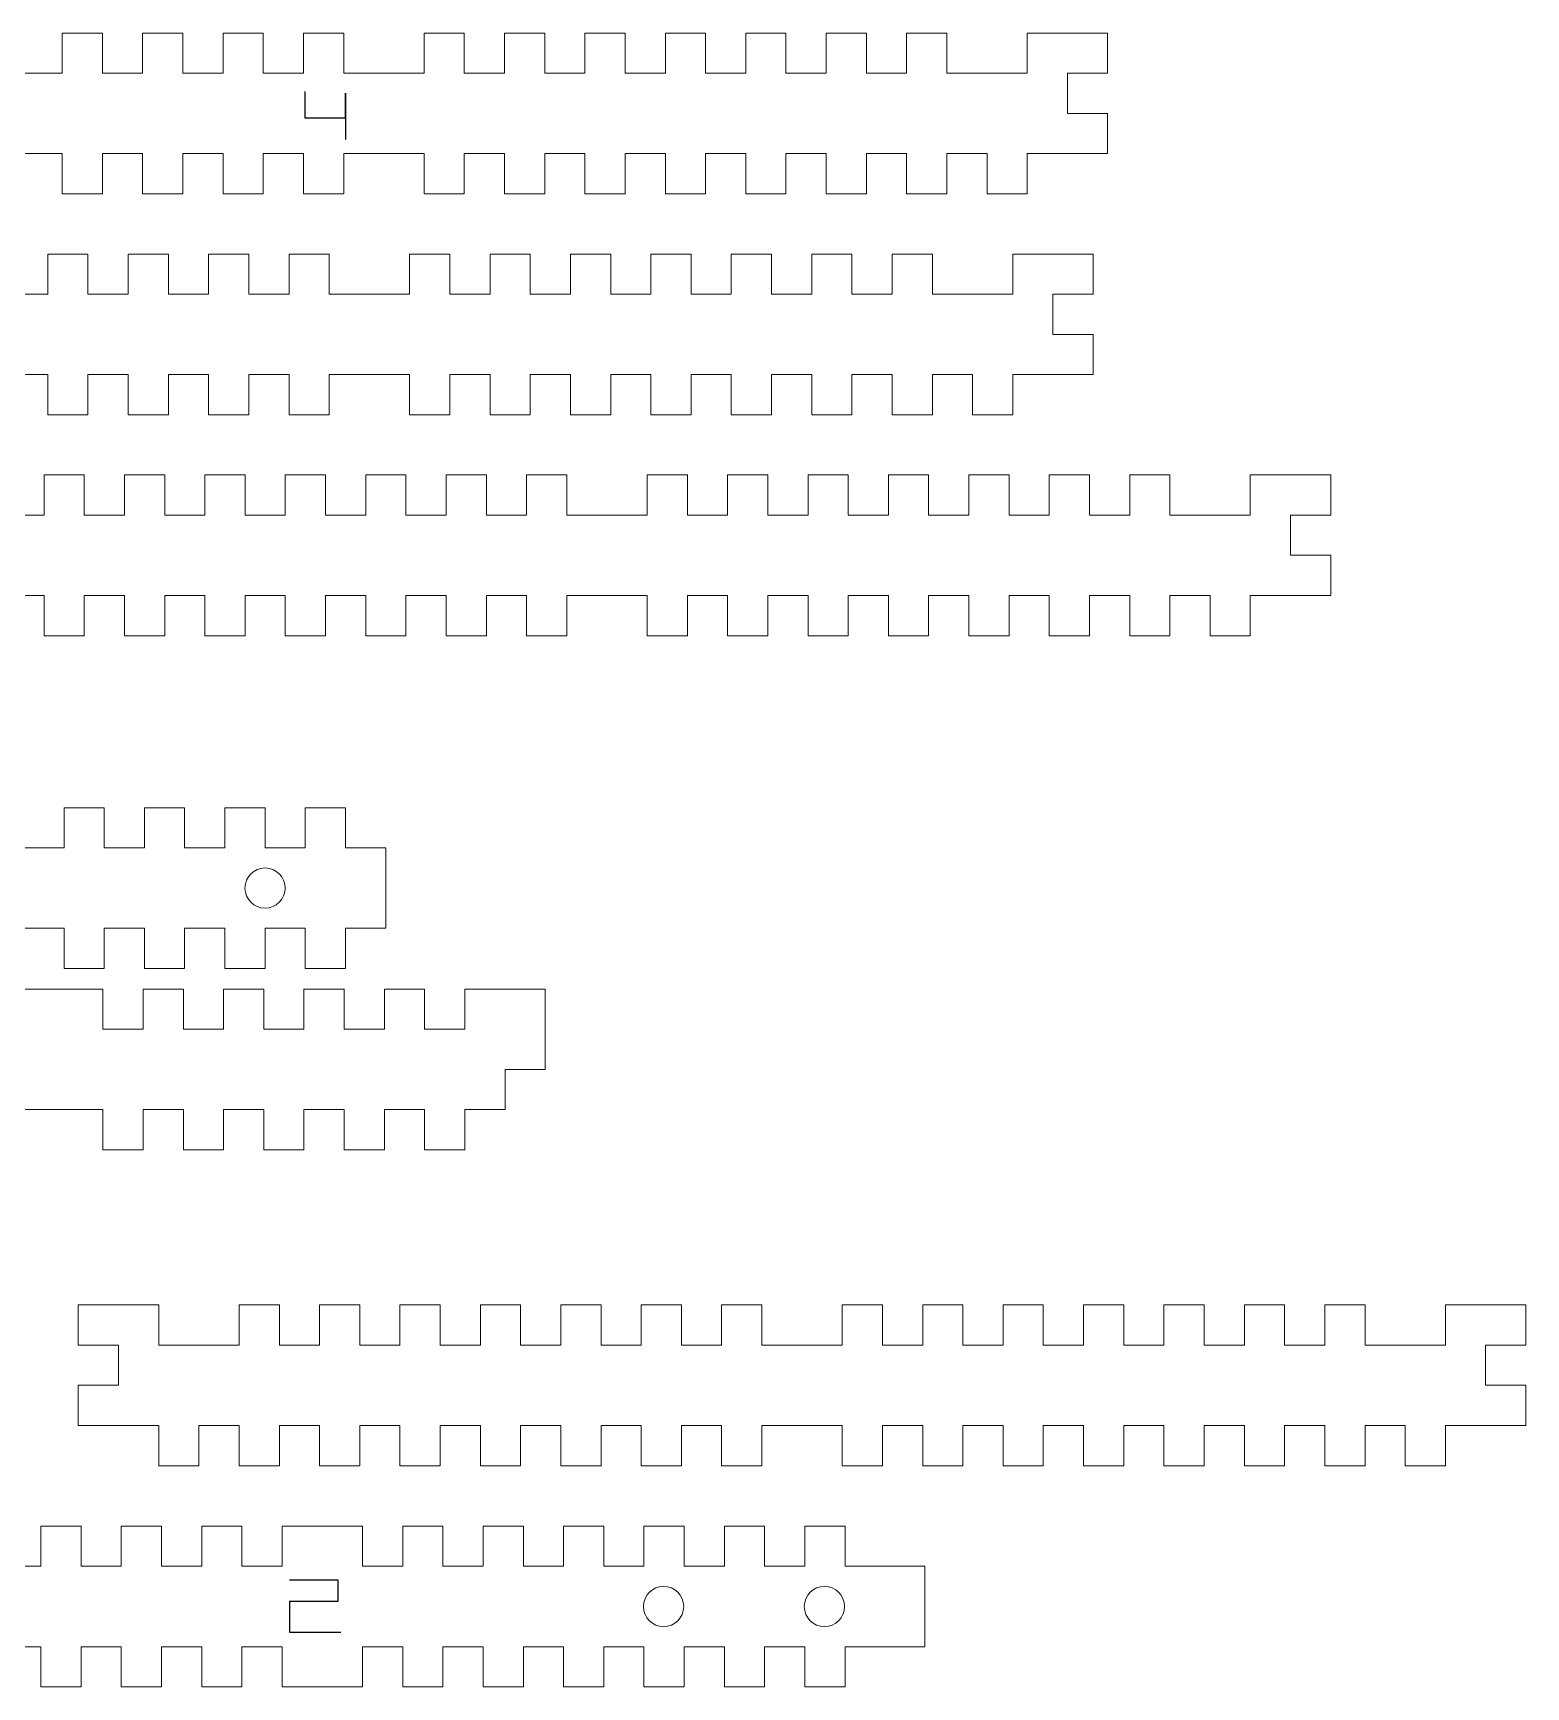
# Model space of a CAD drawing. Header units: inches. Extents: x -4.7 to 14.2, y -6.1 to 4.3.
# Drawn here: x 4.89 to 14.17, y -6.04 to 4.25 of the extents above; entities that cross this region are included whole.
import ezdxf

# ---------------------------------------------------------------- set-up
doc = ezdxf.new("R2010")
doc.units = ezdxf.units.IN
doc.header["$MEASUREMENT"] = 0

msp = doc.modelspace()

# ---------------------------------------------------------------- linework, layer by layer
at = {"color": 1, "linetype": 'Continuous', "lineweight": 15}
for p, q in [((5.074, 4.003), (5.074, 4.253)), ((5.074, 4.253), (5.324, 4.253)), ((5.324, 4.253), (5.324, 4.003)), ((5.574, 4.003), (5.574, 4.253)), ((5.574, 4.253), (5.824, 4.253)), ((5.824, 4.253), (5.824, 4.003)), ((6.074, 4.003), (6.074, 4.253)), ((6.074, 4.253), (6.324, 4.253)), ((6.324, 4.253), (6.324, 4.003)), ((6.574, 4.003), (6.574, 4.253)), ((6.574, 4.253), (6.824, 4.253)), ((6.824, 4.253), (6.824, 4.003)), ((7.324, 4.253), (7.324, 4.003)), ((7.324, 4.253), (7.574, 4.253)), ((7.574, 4.003), (7.574, 4.253)), ((7.824, 4.253), (7.824, 4.003)), ((7.824, 4.253), (8.074, 4.253)), ((8.074, 4.003), (8.074, 4.253)), ((8.324, 4.253), (8.324, 4.003)), ((8.324, 4.253), (8.574, 4.253)), ((8.574, 4.003), (8.574, 4.253)), ((8.824, 4.253), (8.824, 4.003)), ((8.824, 4.253), (9.074, 4.253)), ((9.074, 4.003), (9.074, 4.253)), ((9.324, 4.253), (9.324, 4.003)), ((9.324, 4.253), (9.574, 4.253)), ((9.574, 4.003), (9.574, 4.253)), ((9.824, 4.253), (9.824, 4.003)), ((9.824, 4.253), (10.074, 4.253)), ((10.074, 4.003), (10.074, 4.253)), ((10.324, 4.253), (10.324, 4.003)), ((10.324, 4.253), (10.574, 4.253)), ((10.574, 4.003), (10.574, 4.253)), ((11.074, 4.253), (11.074, 4.003)), ((11.574, 4.253), (11.074, 4.253)), ((11.574, 4.003), (11.574, 4.253)), ((4.824, 4.003), (5.074, 4.003)), ((5.324, 4.003), (5.574, 4.003)), ((5.824, 4.003), (6.074, 4.003)), ((6.324, 4.003), (6.574, 4.003)), ((7.324, 4.003), (6.824, 4.003)), ((7.824, 4.003), (7.574, 4.003)), ((8.324, 4.003), (8.074, 4.003)), ((8.824, 4.003), (8.574, 4.003)), ((9.324, 4.003), (9.074, 4.003)), ((9.824, 4.003), (9.574, 4.003)), ((10.324, 4.003), (10.074, 4.003)), ((10.574, 4.003), (11.074, 4.003)), ((11.324, 4.003), (11.574, 4.003)), ((11.324, 4.003), (11.324, 3.753)), ((11.574, 3.753), (11.324, 3.753)), ((11.574, 3.753), (11.574, 3.503)), ((4.824, 3.503), (5.074, 3.503)), ((5.074, 3.503), (5.074, 3.253)), ((5.324, 3.503), (5.574, 3.503)), ((5.324, 3.253), (5.324, 3.503)), ((5.574, 3.503), (5.574, 3.253)), ((5.824, 3.503), (6.074, 3.503)), ((5.824, 3.253), (5.824, 3.503)), ((6.074, 3.503), (6.074, 3.253)), ((6.324, 3.503), (6.574, 3.503)), ((6.324, 3.253), (6.324, 3.503)), ((6.574, 3.503), (6.574, 3.253)), ((6.824, 3.503), (7.324, 3.503)), ((6.824, 3.253), (6.824, 3.503)), ((7.324, 3.253), (7.324, 3.503)), ((7.824, 3.503), (7.574, 3.503)), ((7.574, 3.503), (7.574, 3.253)), ((7.824, 3.253), (7.824, 3.503)), ((8.324, 3.503), (8.074, 3.503)), ((8.074, 3.503), (8.074, 3.253)), ((8.324, 3.253), (8.324, 3.503)), ((8.824, 3.503), (8.574, 3.503)), ((8.574, 3.503), (8.574, 3.253)), ((8.824, 3.253), (8.824, 3.503)), ((9.324, 3.503), (9.074, 3.503)), ((9.074, 3.503), (9.074, 3.253)), ((9.324, 3.253), (9.324, 3.503)), ((9.824, 3.503), (9.574, 3.503)), ((9.574, 3.503), (9.574, 3.253)), ((9.824, 3.253), (9.824, 3.503)), ((10.324, 3.503), (10.074, 3.503)), ((10.074, 3.503), (10.074, 3.253)), ((10.324, 3.253), (10.324, 3.503)), ((10.824, 3.503), (10.574, 3.503)), ((10.574, 3.503), (10.574, 3.253)), ((10.824, 3.253), (10.824, 3.503)), ((11.074, 3.503), (11.574, 3.503)), ((11.074, 3.253), (11.074, 3.503)), ((5.074, 3.253), (5.324, 3.253)), ((5.574, 3.253), (5.824, 3.253)), ((6.074, 3.253), (6.324, 3.253)), ((6.574, 3.253), (6.824, 3.253)), ((7.324, 3.253), (7.574, 3.253)), ((7.824, 3.253), (8.074, 3.253)), ((8.324, 3.253), (8.574, 3.253)), ((8.824, 3.253), (9.074, 3.253)), ((9.324, 3.253), (9.574, 3.253)), ((9.824, 3.253), (10.074, 3.253)), ((10.324, 3.253), (10.574, 3.253)), ((10.824, 3.253), (11.074, 3.253)), ((4.984, 2.628), (4.984, 2.878)), ((4.984, 2.878), (5.234, 2.878)), ((5.234, 2.878), (5.234, 2.628)), ((5.484, 2.628), (5.484, 2.878)), ((5.484, 2.878), (5.734, 2.878)), ((5.734, 2.878), (5.734, 2.628)), ((5.984, 2.628), (5.984, 2.878)), ((5.984, 2.878), (6.234, 2.878)), ((6.234, 2.878), (6.234, 2.628)), ((6.484, 2.628), (6.484, 2.878)), ((6.484, 2.878), (6.734, 2.878)), ((6.734, 2.878), (6.734, 2.628)), ((7.234, 2.878), (7.234, 2.628)), ((7.234, 2.878), (7.484, 2.878)), ((7.484, 2.628), (7.484, 2.878)), ((7.734, 2.878), (7.734, 2.628)), ((7.734, 2.878), (7.984, 2.878)), ((7.984, 2.628), (7.984, 2.878)), ((8.234, 2.878), (8.234, 2.628)), ((8.234, 2.878), (8.484, 2.878)), ((8.484, 2.628), (8.484, 2.878)), ((8.734, 2.878), (8.734, 2.628)), ((8.734, 2.878), (8.984, 2.878)), ((8.984, 2.628), (8.984, 2.878)), ((9.234, 2.878), (9.234, 2.628)), ((9.234, 2.878), (9.484, 2.878)), ((9.484, 2.628), (9.484, 2.878)), ((9.734, 2.878), (9.734, 2.628)), ((9.734, 2.878), (9.984, 2.878)), ((9.984, 2.628), (9.984, 2.878)), ((10.234, 2.878), (10.234, 2.628)), ((10.234, 2.878), (10.484, 2.878)), ((10.484, 2.628), (10.484, 2.878)), ((10.984, 2.878), (10.984, 2.628)), ((11.484, 2.878), (10.984, 2.878)), ((11.484, 2.628), (11.484, 2.878)), ((4.734, 2.628), (4.984, 2.628)), ((5.234, 2.628), (5.484, 2.628)), ((5.734, 2.628), (5.984, 2.628)), ((6.234, 2.628), (6.484, 2.628)), ((7.234, 2.628), (6.734, 2.628)), ((7.734, 2.628), (7.484, 2.628)), ((8.234, 2.628), (7.984, 2.628)), ((8.734, 2.628), (8.484, 2.628)), ((9.234, 2.628), (8.984, 2.628)), ((9.734, 2.628), (9.484, 2.628)), ((10.234, 2.628), (9.984, 2.628)), ((10.484, 2.628), (10.984, 2.628)), ((11.234, 2.628), (11.484, 2.628)), ((11.234, 2.628), (11.234, 2.378)), ((11.484, 2.378), (11.234, 2.378)), ((11.484, 2.378), (11.484, 2.128)), ((4.734, 2.128), (4.984, 2.128)), ((4.984, 2.128), (4.984, 1.878)), ((5.234, 2.128), (5.484, 2.128)), ((5.234, 1.878), (5.234, 2.128)), ((5.484, 2.128), (5.484, 1.878)), ((5.734, 2.128), (5.984, 2.128)), ((5.734, 1.878), (5.734, 2.128)), ((5.984, 2.128), (5.984, 1.878)), ((6.234, 2.128), (6.484, 2.128)), ((6.234, 1.878), (6.234, 2.128)), ((6.484, 2.128), (6.484, 1.878)), ((6.734, 2.128), (7.234, 2.128)), ((6.734, 1.878), (6.734, 2.128)), ((7.234, 1.878), (7.234, 2.128)), ((7.734, 2.128), (7.484, 2.128)), ((7.484, 2.128), (7.484, 1.878)), ((7.734, 1.878), (7.734, 2.128)), ((8.234, 2.128), (7.984, 2.128)), ((7.984, 2.128), (7.984, 1.878)), ((8.234, 1.878), (8.234, 2.128)), ((8.734, 2.128), (8.484, 2.128)), ((8.484, 2.128), (8.484, 1.878)), ((8.734, 1.878), (8.734, 2.128)), ((9.234, 2.128), (8.984, 2.128)), ((8.984, 2.128), (8.984, 1.878)), ((9.234, 1.878), (9.234, 2.128)), ((9.734, 2.128), (9.484, 2.128)), ((9.484, 2.128), (9.484, 1.878)), ((9.734, 1.878), (9.734, 2.128)), ((10.234, 2.128), (9.984, 2.128)), ((9.984, 2.128), (9.984, 1.878)), ((10.234, 1.878), (10.234, 2.128)), ((10.734, 2.128), (10.484, 2.128)), ((10.484, 2.128), (10.484, 1.878)), ((10.734, 1.878), (10.734, 2.128)), ((10.984, 2.128), (11.484, 2.128)), ((10.984, 1.878), (10.984, 2.128)), ((4.984, 1.878), (5.234, 1.878)), ((5.484, 1.878), (5.734, 1.878)), ((5.984, 1.878), (6.234, 1.878)), ((6.484, 1.878), (6.734, 1.878)), ((7.234, 1.878), (7.484, 1.878)), ((7.734, 1.878), (7.984, 1.878)), ((8.234, 1.878), (8.484, 1.878)), ((8.734, 1.878), (8.984, 1.878)), ((9.234, 1.878), (9.484, 1.878)), ((9.734, 1.878), (9.984, 1.878)), ((10.234, 1.878), (10.484, 1.878)), ((10.734, 1.878), (10.984, 1.878)), ((4.961, 1.254), (4.961, 1.504)), ((4.961, 1.504), (5.211, 1.504)), ((5.211, 1.504), (5.211, 1.254)), ((5.461, 1.254), (5.461, 1.504)), ((5.461, 1.504), (5.711, 1.504)), ((5.711, 1.504), (5.711, 1.254)), ((5.961, 1.254), (5.961, 1.504)), ((5.961, 1.504), (6.211, 1.504)), ((6.211, 1.504), (6.211, 1.254)), ((6.461, 1.254), (6.461, 1.504)), ((6.461, 1.504), (6.711, 1.504)), ((6.711, 1.504), (6.711, 1.254)), ((6.961, 1.254), (6.961, 1.504)), ((6.961, 1.504), (7.211, 1.504)), ((7.211, 1.504), (7.211, 1.254)), ((7.461, 1.254), (7.461, 1.504)), ((7.461, 1.504), (7.711, 1.504)), ((7.711, 1.504), (7.711, 1.254)), ((7.961, 1.254), (7.961, 1.504)), ((7.961, 1.504), (8.211, 1.504)), ((8.211, 1.504), (8.211, 1.254)), ((8.711, 1.504), (8.711, 1.254)), ((8.711, 1.504), (8.961, 1.504)), ((8.961, 1.254), (8.961, 1.504)), ((9.211, 1.504), (9.211, 1.254)), ((9.211, 1.504), (9.461, 1.504)), ((9.461, 1.254), (9.461, 1.504)), ((9.711, 1.504), (9.711, 1.254)), ((9.711, 1.504), (9.961, 1.504)), ((9.961, 1.254), (9.961, 1.504)), ((10.211, 1.504), (10.211, 1.254)), ((10.211, 1.504), (10.461, 1.504)), ((10.461, 1.254), (10.461, 1.504)), ((10.711, 1.504), (10.711, 1.254)), ((10.711, 1.504), (10.961, 1.504)), ((10.961, 1.254), (10.961, 1.504)), ((11.211, 1.504), (11.211, 1.254)), ((11.211, 1.504), (11.461, 1.504)), ((11.461, 1.254), (11.461, 1.504)), ((11.711, 1.504), (11.711, 1.254)), ((11.711, 1.504), (11.961, 1.504)), ((11.961, 1.254), (11.961, 1.504)), ((12.461, 1.504), (12.461, 1.254)), ((12.961, 1.504), (12.461, 1.504)), ((12.961, 1.254), (12.961, 1.504)), ((4.461, 1.254), (4.961, 1.254)), ((5.211, 1.254), (5.461, 1.254)), ((5.711, 1.254), (5.961, 1.254)), ((6.211, 1.254), (6.461, 1.254)), ((6.711, 1.254), (6.961, 1.254)), ((7.211, 1.254), (7.461, 1.254)), ((7.711, 1.254), (7.961, 1.254)), ((8.711, 1.254), (8.211, 1.254)), ((9.211, 1.254), (8.961, 1.254)), ((9.711, 1.254), (9.461, 1.254)), ((10.211, 1.254), (9.961, 1.254)), ((10.711, 1.254), (10.461, 1.254)), ((11.211, 1.254), (10.961, 1.254)), ((11.711, 1.254), (11.461, 1.254)), ((11.961, 1.254), (12.461, 1.254)), ((12.711, 1.254), (12.961, 1.254)), ((12.711, 1.254), (12.711, 1.004)), ((12.961, 1.004), (12.711, 1.004)), ((12.961, 1.004), (12.961, 0.754)), ((4.711, 0.754), (4.961, 0.754)), ((4.961, 0.754), (4.961, 0.504)), ((5.211, 0.754), (5.461, 0.754)), ((5.211, 0.504), (5.211, 0.754)), ((5.461, 0.754), (5.461, 0.504)), ((5.711, 0.754), (5.961, 0.754)), ((5.711, 0.504), (5.711, 0.754)), ((5.961, 0.754), (5.961, 0.504)), ((6.211, 0.754), (6.461, 0.754)), ((6.211, 0.504), (6.211, 0.754)), ((6.461, 0.754), (6.461, 0.504)), ((6.711, 0.754), (6.961, 0.754)), ((6.711, 0.504), (6.711, 0.754)), ((6.961, 0.754), (6.961, 0.504)), ((7.211, 0.754), (7.461, 0.754)), ((7.211, 0.504), (7.211, 0.754)), ((7.461, 0.754), (7.461, 0.504)), ((7.711, 0.754), (7.961, 0.754)), ((7.711, 0.504), (7.711, 0.754)), ((7.961, 0.754), (7.961, 0.504)), ((8.211, 0.754), (8.711, 0.754)), ((8.211, 0.504), (8.211, 0.754)), ((8.711, 0.504), (8.711, 0.754)), ((9.211, 0.754), (8.961, 0.754)), ((8.961, 0.754), (8.961, 0.504)), ((9.211, 0.504), (9.211, 0.754)), ((9.711, 0.754), (9.461, 0.754)), ((9.461, 0.754), (9.461, 0.504)), ((9.711, 0.504), (9.711, 0.754)), ((10.211, 0.754), (9.961, 0.754)), ((9.961, 0.754), (9.961, 0.504)), ((10.211, 0.504), (10.211, 0.754)), ((10.711, 0.754), (10.461, 0.754)), ((10.461, 0.754), (10.461, 0.504)), ((10.711, 0.504), (10.711, 0.754)), ((11.211, 0.754), (10.961, 0.754)), ((10.961, 0.754), (10.961, 0.504)), ((11.211, 0.504), (11.211, 0.754)), ((11.711, 0.754), (11.461, 0.754)), ((11.461, 0.754), (11.461, 0.504)), ((11.711, 0.504), (11.711, 0.754)), ((12.211, 0.754), (11.961, 0.754)), ((11.961, 0.754), (11.961, 0.504)), ((12.211, 0.504), (12.211, 0.754)), ((12.461, 0.754), (12.961, 0.754)), ((12.461, 0.504), (12.461, 0.754)), ((4.961, 0.504), (5.211, 0.504)), ((5.461, 0.504), (5.711, 0.504)), ((5.961, 0.504), (6.211, 0.504)), ((6.461, 0.504), (6.711, 0.504)), ((6.961, 0.504), (7.211, 0.504)), ((7.461, 0.504), (7.711, 0.504)), ((7.961, 0.504), (8.211, 0.504)), ((8.711, 0.504), (8.961, 0.504)), ((9.211, 0.504), (9.461, 0.504)), ((9.711, 0.504), (9.961, 0.504)), ((10.211, 0.504), (10.461, 0.504)), ((10.711, 0.504), (10.961, 0.504)), ((11.211, 0.504), (11.461, 0.504)), ((11.711, 0.504), (11.961, 0.504)), ((12.211, 0.504), (12.461, 0.504)), ((5.085, -0.566), (5.085, -0.816)), ((5.085, -0.566), (5.335, -0.566)), ((5.335, -0.816), (5.335, -0.566)), ((5.585, -0.566), (5.585, -0.816)), ((5.585, -0.566), (5.835, -0.566)), ((5.835, -0.816), (5.835, -0.566)), ((6.085, -0.566), (6.085, -0.816)), ((6.085, -0.566), (6.335, -0.566)), ((6.335, -0.816), (6.335, -0.566)), ((6.585, -0.566), (6.585, -0.816)), ((6.585, -0.566), (6.835, -0.566)), ((6.835, -0.566), (6.835, -0.816)), ((5.085, -0.816), (4.835, -0.816)), ((5.585, -0.816), (5.335, -0.816)), ((6.085, -0.816), (5.835, -0.816)), ((6.585, -0.816), (6.335, -0.816)), ((6.835, -0.816), (7.085, -0.816)), ((7.085, -0.816), (7.085, -1.316)), ((5.085, -1.316), (4.835, -1.316)), ((5.085, -1.566), (5.085, -1.316)), ((5.585, -1.316), (5.335, -1.316)), ((5.335, -1.316), (5.335, -1.566)), ((5.585, -1.566), (5.585, -1.316)), ((6.085, -1.316), (5.835, -1.316)), ((5.835, -1.316), (5.835, -1.566)), ((6.085, -1.566), (6.085, -1.316)), ((6.585, -1.316), (6.335, -1.316)), ((6.335, -1.316), (6.335, -1.566)), ((6.585, -1.566), (6.585, -1.316)), ((6.835, -1.316), (7.085, -1.316)), ((6.835, -1.566), (6.835, -1.316)), ((5.085, -1.566), (5.335, -1.566)), ((5.585, -1.566), (5.835, -1.566)), ((6.085, -1.566), (6.335, -1.566)), ((6.585, -1.566), (6.835, -1.566)), ((4.827, -1.694), (5.327, -1.694)), ((5.327, -1.944), (5.327, -1.694)), ((5.577, -1.694), (5.577, -1.944)), ((5.577, -1.694), (5.827, -1.694)), ((5.827, -1.944), (5.827, -1.694)), ((6.077, -1.694), (6.077, -1.944)), ((6.077, -1.694), (6.327, -1.694)), ((6.327, -1.944), (6.327, -1.694)), ((6.577, -1.694), (6.577, -1.944)), ((6.577, -1.694), (6.827, -1.694)), ((6.827, -1.944), (6.827, -1.694)), ((7.077, -1.694), (7.077, -1.944)), ((7.077, -1.694), (7.327, -1.694)), ((7.327, -1.944), (7.327, -1.694)), ((7.577, -1.694), (7.577, -1.944)), ((7.577, -1.694), (8.077, -1.694)), ((8.077, -1.694), (8.077, -2.194)), ((5.327, -1.944), (5.577, -1.944)), ((5.827, -1.944), (6.077, -1.944)), ((6.327, -1.944), (6.577, -1.944)), ((6.827, -1.944), (7.077, -1.944)), ((7.577, -1.944), (7.327, -1.944)), ((8.077, -2.194), (7.827, -2.194)), ((7.827, -2.194), (7.827, -2.444)), ((4.827, -2.444), (5.327, -2.444)), ((5.327, -2.694), (5.327, -2.444)), ((5.577, -2.444), (5.827, -2.444)), ((5.577, -2.444), (5.577, -2.694)), ((5.827, -2.694), (5.827, -2.444)), ((6.077, -2.444), (6.327, -2.444)), ((6.077, -2.444), (6.077, -2.694)), ((6.327, -2.694), (6.327, -2.444)), ((6.577, -2.444), (6.827, -2.444)), ((6.577, -2.444), (6.577, -2.694)), ((6.827, -2.694), (6.827, -2.444)), ((7.077, -2.444), (7.327, -2.444)), ((7.077, -2.444), (7.077, -2.694)), ((7.327, -2.694), (7.327, -2.444)), ((7.827, -2.444), (7.577, -2.444)), ((7.577, -2.444), (7.577, -2.694)), ((5.327, -2.694), (5.577, -2.694)), ((5.827, -2.694), (6.077, -2.694)), ((6.327, -2.694), (6.577, -2.694)), ((6.827, -2.694), (7.077, -2.694)), ((7.327, -2.694), (7.577, -2.694)), ((5.174, -3.909), (5.174, -3.659)), ((5.174, -3.659), (5.674, -3.659)), ((5.674, -3.659), (5.674, -3.909)), ((6.174, -3.909), (6.174, -3.659)), ((6.174, -3.659), (6.424, -3.659)), ((6.424, -3.659), (6.424, -3.909)), ((6.674, -3.909), (6.674, -3.659)), ((6.674, -3.659), (6.924, -3.659)), ((6.924, -3.659), (6.924, -3.909)), ((7.174, -3.909), (7.174, -3.659)), ((7.174, -3.659), (7.424, -3.659)), ((7.424, -3.659), (7.424, -3.909)), ((7.674, -3.909), (7.674, -3.659)), ((7.674, -3.659), (7.924, -3.659)), ((7.924, -3.659), (7.924, -3.909)), ((8.174, -3.909), (8.174, -3.659)), ((8.174, -3.659), (8.424, -3.659)), ((8.424, -3.659), (8.424, -3.909)), ((8.674, -3.909), (8.674, -3.659)), ((8.674, -3.659), (8.924, -3.659)), ((8.924, -3.659), (8.924, -3.909)), ((9.174, -3.909), (9.174, -3.659)), ((9.174, -3.659), (9.424, -3.659)), ((9.424, -3.659), (9.424, -3.909)), ((9.924, -3.659), (9.924, -3.909)), ((9.924, -3.659), (10.174, -3.659)), ((10.174, -3.909), (10.174, -3.659)), ((10.424, -3.659), (10.424, -3.909)), ((10.424, -3.659), (10.674, -3.659)), ((10.674, -3.909), (10.674, -3.659)), ((10.924, -3.659), (10.924, -3.909)), ((10.924, -3.659), (11.174, -3.659)), ((11.174, -3.909), (11.174, -3.659)), ((11.424, -3.659), (11.424, -3.909)), ((11.424, -3.659), (11.674, -3.659)), ((11.674, -3.909), (11.674, -3.659)), ((11.924, -3.659), (11.924, -3.909)), ((11.924, -3.659), (12.174, -3.659)), ((12.174, -3.909), (12.174, -3.659)), ((12.424, -3.659), (12.424, -3.909)), ((12.424, -3.659), (12.674, -3.659)), ((12.674, -3.909), (12.674, -3.659)), ((12.924, -3.659), (12.924, -3.909)), ((12.924, -3.659), (13.174, -3.659)), ((13.174, -3.909), (13.174, -3.659)), ((13.674, -3.659), (13.674, -3.909)), ((14.174, -3.659), (13.674, -3.659)), ((14.174, -3.909), (14.174, -3.659)), ((5.424, -3.909), (5.174, -3.909)), ((5.424, -3.909), (5.424, -4.159)), ((5.674, -3.909), (6.174, -3.909)), ((6.424, -3.909), (6.674, -3.909)), ((6.924, -3.909), (7.174, -3.909)), ((7.424, -3.909), (7.674, -3.909)), ((7.924, -3.909), (8.174, -3.909)), ((8.424, -3.909), (8.674, -3.909)), ((8.924, -3.909), (9.174, -3.909)), ((9.924, -3.909), (9.424, -3.909)), ((10.424, -3.909), (10.174, -3.909)), ((10.924, -3.909), (10.674, -3.909)), ((11.424, -3.909), (11.174, -3.909)), ((11.924, -3.909), (11.674, -3.909)), ((12.424, -3.909), (12.174, -3.909)), ((12.924, -3.909), (12.674, -3.909)), ((13.174, -3.909), (13.674, -3.909)), ((13.924, -3.909), (14.174, -3.909)), ((13.924, -3.909), (13.924, -4.159)), ((5.174, -4.159), (5.174, -4.409)), ((5.424, -4.159), (5.174, -4.159)), ((14.174, -4.159), (13.924, -4.159)), ((14.174, -4.159), (14.174, -4.409)), ((5.674, -4.409), (5.174, -4.409)), ((5.674, -4.659), (5.674, -4.409)), ((5.924, -4.409), (6.174, -4.409)), ((5.924, -4.659), (5.924, -4.409)), ((6.174, -4.409), (6.174, -4.659)), ((6.424, -4.409), (6.674, -4.409)), ((6.424, -4.659), (6.424, -4.409)), ((6.674, -4.409), (6.674, -4.659)), ((6.924, -4.409), (7.174, -4.409)), ((6.924, -4.659), (6.924, -4.409)), ((7.174, -4.409), (7.174, -4.659)), ((7.424, -4.409), (7.674, -4.409)), ((7.424, -4.659), (7.424, -4.409)), ((7.674, -4.409), (7.674, -4.659)), ((7.924, -4.409), (8.174, -4.409)), ((7.924, -4.659), (7.924, -4.409)), ((8.174, -4.409), (8.174, -4.659)), ((8.424, -4.409), (8.674, -4.409)), ((8.424, -4.659), (8.424, -4.409)), ((8.674, -4.409), (8.674, -4.659)), ((8.924, -4.409), (9.174, -4.409)), ((8.924, -4.659), (8.924, -4.409)), ((9.174, -4.409), (9.174, -4.659)), ((9.424, -4.409), (9.924, -4.409)), ((9.424, -4.659), (9.424, -4.409)), ((9.924, -4.659), (9.924, -4.409)), ((10.424, -4.409), (10.174, -4.409)), ((10.174, -4.409), (10.174, -4.659)), ((10.424, -4.659), (10.424, -4.409)), ((10.924, -4.409), (10.674, -4.409)), ((10.674, -4.409), (10.674, -4.659)), ((10.924, -4.659), (10.924, -4.409)), ((11.424, -4.409), (11.174, -4.409)), ((11.174, -4.409), (11.174, -4.659)), ((11.424, -4.659), (11.424, -4.409)), ((11.924, -4.409), (11.674, -4.409)), ((11.674, -4.409), (11.674, -4.659)), ((11.924, -4.659), (11.924, -4.409)), ((12.424, -4.409), (12.174, -4.409)), ((12.174, -4.409), (12.174, -4.659)), ((12.424, -4.659), (12.424, -4.409)), ((12.924, -4.409), (12.674, -4.409)), ((12.674, -4.409), (12.674, -4.659)), ((12.924, -4.659), (12.924, -4.409)), ((13.424, -4.409), (13.174, -4.409)), ((13.174, -4.409), (13.174, -4.659)), ((13.424, -4.659), (13.424, -4.409)), ((13.674, -4.409), (14.174, -4.409)), ((13.674, -4.659), (13.674, -4.409)), ((5.674, -4.659), (5.924, -4.659)), ((6.174, -4.659), (6.424, -4.659)), ((6.674, -4.659), (6.924, -4.659)), ((7.174, -4.659), (7.424, -4.659)), ((7.674, -4.659), (7.924, -4.659)), ((8.174, -4.659), (8.424, -4.659)), ((8.674, -4.659), (8.924, -4.659)), ((9.174, -4.659), (9.424, -4.659)), ((9.924, -4.659), (10.174, -4.659)), ((10.424, -4.659), (10.674, -4.659)), ((10.924, -4.659), (11.174, -4.659)), ((11.424, -4.659), (11.674, -4.659)), ((11.924, -4.659), (12.174, -4.659)), ((12.424, -4.659), (12.674, -4.659)), ((12.924, -4.659), (13.174, -4.659)), ((13.424, -4.659), (13.674, -4.659)), ((4.941, -5.035), (4.941, -5.285)), ((5.191, -5.035), (4.941, -5.035)), ((5.191, -5.035), (5.191, -5.285)), ((5.441, -5.035), (5.441, -5.285)), ((5.691, -5.035), (5.441, -5.035)), ((5.691, -5.035), (5.691, -5.285)), ((5.941, -5.035), (5.941, -5.285)), ((5.941, -5.035), (6.191, -5.035)), ((6.191, -5.035), (6.191, -5.285)), ((6.441, -5.035), (6.441, -5.285)), ((6.941, -5.035), (6.441, -5.035)), ((6.941, -5.035), (6.941, -5.285)), ((7.191, -5.035), (7.191, -5.285)), ((7.191, -5.035), (7.441, -5.035)), ((7.441, -5.035), (7.441, -5.285)), ((7.691, -5.035), (7.691, -5.285)), ((7.941, -5.035), (7.691, -5.035)), ((7.941, -5.035), (7.941, -5.285)), ((8.191, -5.035), (8.191, -5.285)), ((8.441, -5.035), (8.191, -5.035)), ((8.441, -5.035), (8.441, -5.285)), ((8.691, -5.035), (8.691, -5.285)), ((8.941, -5.035), (8.691, -5.035)), ((8.941, -5.035), (8.941, -5.285)), ((9.191, -5.035), (9.191, -5.285)), ((9.441, -5.035), (9.191, -5.035)), ((9.441, -5.035), (9.441, -5.285)), ((9.691, -5.035), (9.691, -5.285)), ((9.691, -5.035), (9.941, -5.035)), ((9.941, -5.035), (9.941, -5.285)), ((4.691, -5.285), (4.941, -5.285)), ((5.191, -5.285), (5.441, -5.285)), ((5.691, -5.285), (5.941, -5.285)), ((6.191, -5.285), (6.441, -5.285)), ((6.941, -5.285), (7.191, -5.285)), ((7.441, -5.285), (7.691, -5.285)), ((7.941, -5.285), (8.191, -5.285)), ((8.441, -5.285), (8.691, -5.285)), ((8.941, -5.285), (9.191, -5.285)), ((9.441, -5.285), (9.691, -5.285)), ((9.941, -5.285), (10.438, -5.285)), ((10.438, -5.285), (10.438, -5.785)), ((4.941, -5.785), (4.691, -5.785)), ((4.941, -6.035), (4.941, -5.785)), ((5.441, -5.785), (5.191, -5.785)), ((5.191, -6.035), (5.191, -5.785)), ((5.441, -6.035), (5.441, -5.785)), ((5.941, -5.785), (5.691, -5.785)), ((5.691, -6.035), (5.691, -5.785)), ((5.941, -6.035), (5.941, -5.785)), ((6.441, -5.785), (6.191, -5.785)), ((6.191, -6.035), (6.191, -5.785)), ((6.441, -6.035), (6.441, -5.785)), ((7.191, -5.785), (6.941, -5.785)), ((6.941, -6.035), (6.941, -5.785)), ((7.191, -6.035), (7.191, -5.785)), ((7.441, -5.785), (7.691, -5.785)), ((7.441, -6.035), (7.441, -5.785)), ((7.691, -6.035), (7.691, -5.785)), ((7.941, -5.785), (8.191, -5.785)), ((7.941, -6.035), (7.941, -5.785)), ((8.191, -6.035), (8.191, -5.785)), ((8.441, -5.785), (8.691, -5.785)), ((8.441, -6.035), (8.441, -5.785)), ((8.691, -6.035), (8.691, -5.785)), ((8.941, -5.785), (9.191, -5.785)), ((8.941, -6.035), (8.941, -5.785)), ((9.191, -6.035), (9.191, -5.785)), ((9.441, -5.785), (9.691, -5.785)), ((9.441, -6.035), (9.441, -5.785)), ((9.691, -6.035), (9.691, -5.785)), ((9.941, -5.785), (10.438, -5.785)), ((9.941, -6.035), (9.941, -5.785)), ((4.941, -6.035), (5.191, -6.035)), ((5.441, -6.035), (5.691, -6.035)), ((5.941, -6.035), (6.191, -6.035)), ((6.441, -6.035), (6.941, -6.035)), ((7.191, -6.035), (7.441, -6.035)), ((7.691, -6.035), (7.941, -6.035)), ((8.191, -6.035), (8.441, -6.035)), ((8.691, -6.035), (8.941, -6.035)), ((9.191, -6.035), (9.441, -6.035)), ((9.691, -6.035), (9.941, -6.035))]:
    msp.add_line(p, q, dxfattribs=at)
for p, q in [((6.583, 3.889), (6.583, 3.726)), ((6.836, 3.726), (6.836, 3.878)), ((6.836, 3.878), (6.836, 3.59)), ((6.583, 3.726), (6.836, 3.726)), ((6.486, -5.369), (6.787, -5.369)), ((6.787, -5.369), (6.787, -5.503)), ((6.787, -5.503), (6.486, -5.503)), ((6.486, -5.503), (6.486, -5.694)), ((6.486, -5.694), (6.806, -5.694))]:
    msp.add_line(p, q)
for centre in [(6.335, -1.066), (8.813, -5.535), (9.813, -5.535)]:
    msp.add_circle(centre, 0.125, dxfattribs=at)

doc.saveas('drawing.dxf')
